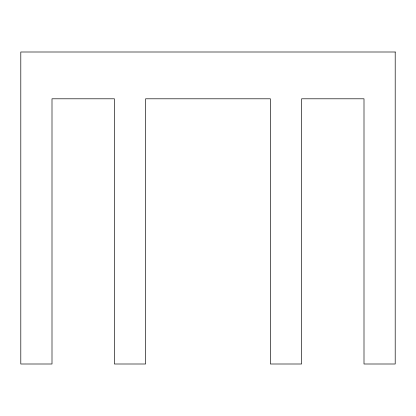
<?xml version="1.0" encoding="UTF-8"?>
<svg xmlns="http://www.w3.org/2000/svg" width="416" height="416" viewBox="0 0 416 416"><rect width="100%" height="100%" fill="white"/><g stroke="black" fill="none" stroke-linecap="round" stroke-linejoin="round"><path stroke-width="0.62" d="M395.2 52L20.8 52L20.8 364L52 364L52 98.8L114.4 98.8L114.4 364L145.6 364L145.6 98.8L270.4 98.8L270.4 364L301.6 364L301.6 98.8L364 98.8L364 364L395.2 364L395.2 52"/></g></svg>
